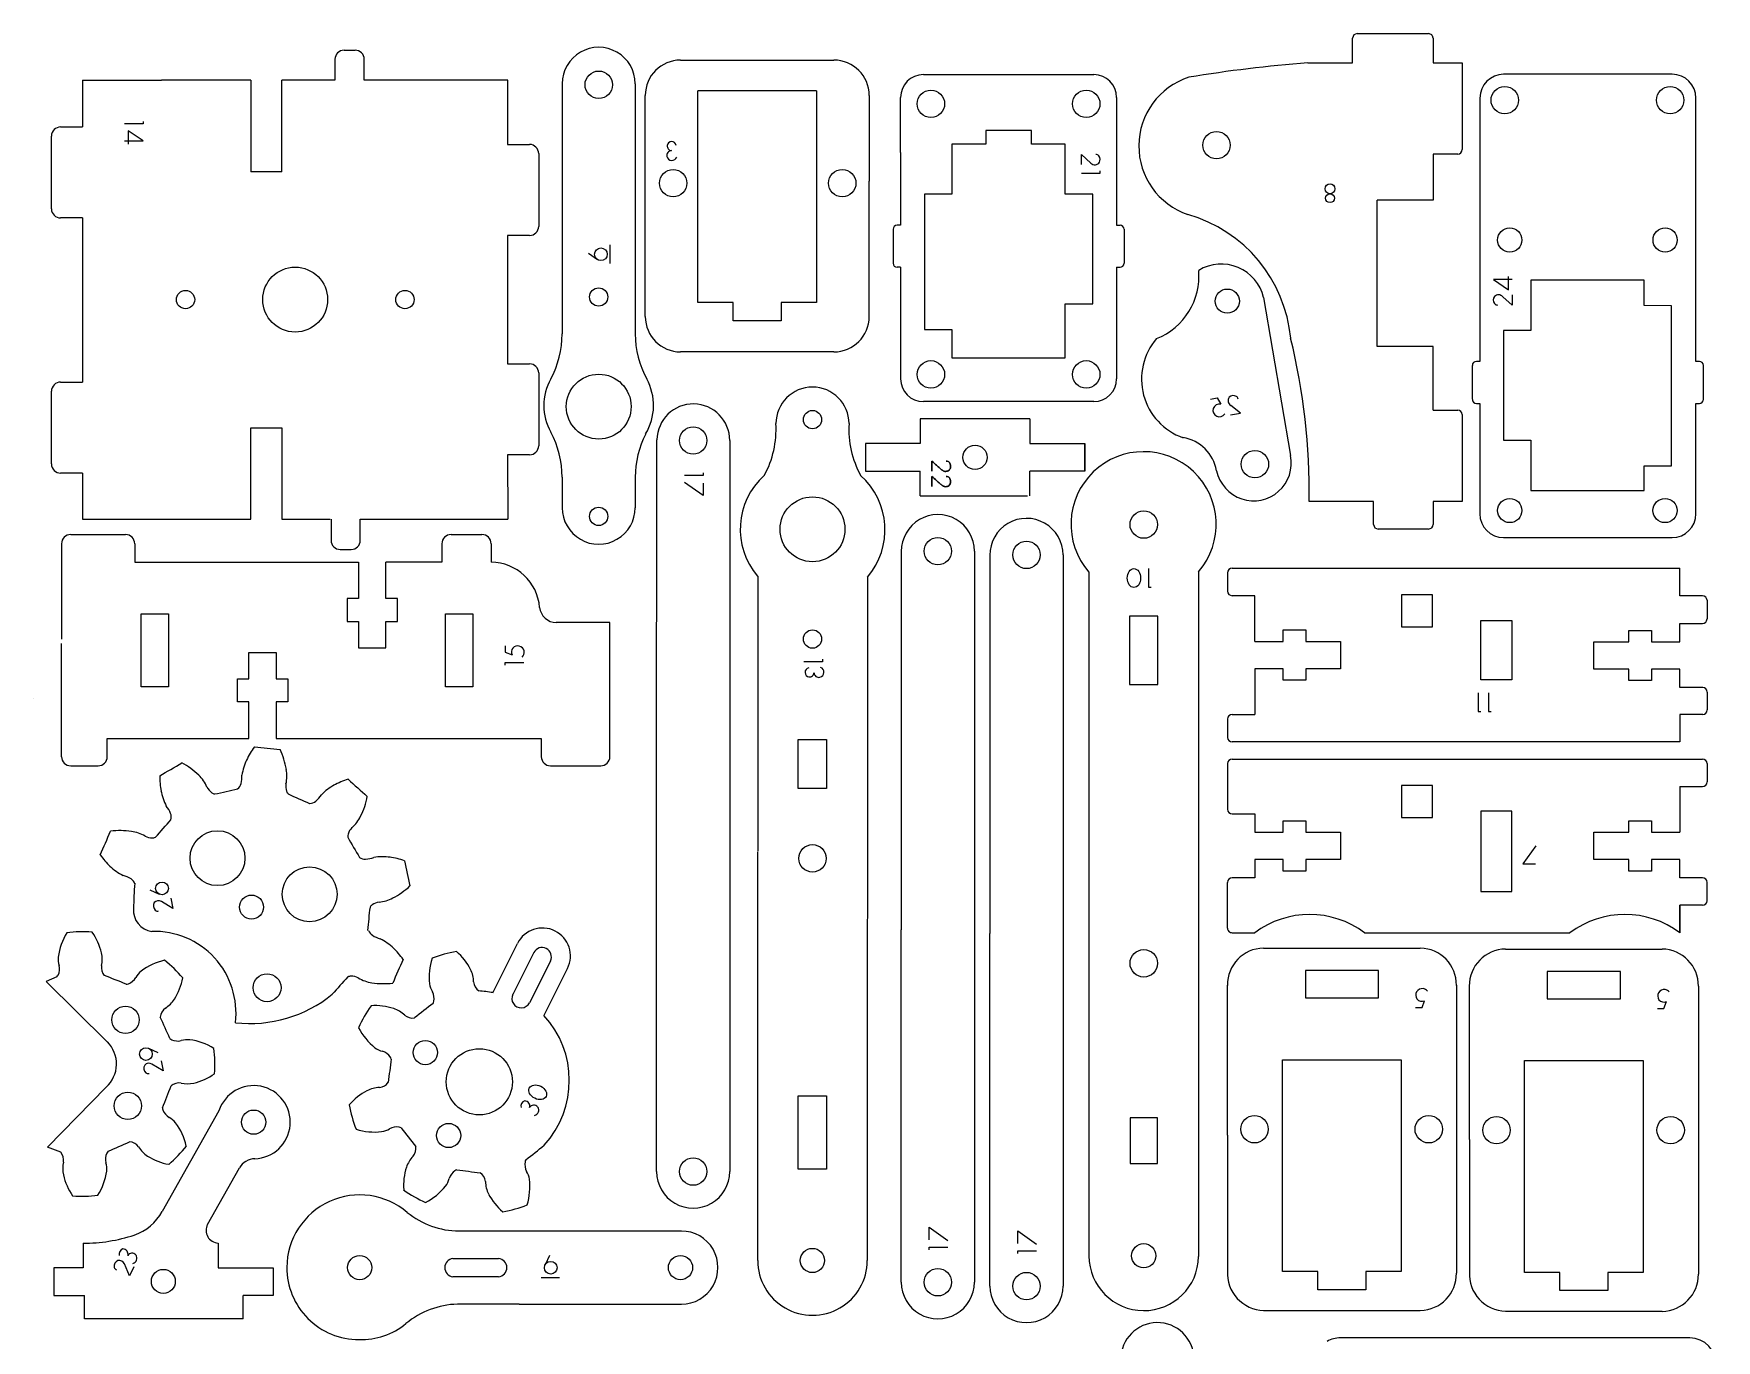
# Model space of a CAD drawing. Header units: centimetres. Extents: x -0.7 to 36.3, y -28.5 to 29.4.
# Drawn here: x -0.49 to 36.34, y 0.77 to 29.36 of the extents above; entities that cross this region are included whole.
import ezdxf

# ---------------------------------------------------------------- set-up
doc = ezdxf.new("R2010")
doc.units = ezdxf.units.CM
doc.header["$MEASUREMENT"] = 0
for name, color, linetype in [('First Cuts', 1, 'Continuous'), ('Layer 1', 3, 'Continuous'), ('Vector Etch', 5, 'Continuous')]:
    doc.layers.add(name, color=color, linetype=linetype)

msp = doc.modelspace()

# ---------------------------------------------------------------- linework, layer by layer
at = {"layer": 'First Cuts'}
for p, q in [((16.648, 28.113), (14.048, 28.113)), ((14.048, 23.479), (14.048, 28.113)), ((16.648, 28.113), (16.648, 23.479)), ((20.349, 26.949), (19.609, 26.949)), ((19.609, 26.949), (19.609, 25.849)), ((21.349, 27.249), (20.349, 27.249)), ((20.349, 27.249), (20.349, 26.949)), ((21.349, 26.949), (21.349, 27.249)), ((22.089, 26.949), (21.349, 26.949)), ((22.089, 25.849), (22.089, 26.949)), ((19.009, 25.849), (19.009, 22.889)), ((19.609, 25.849), (19.009, 25.849)), ((22.689, 25.849), (22.089, 25.849)), ((22.689, 23.449), (22.689, 25.849)), ((34.757, 23.969), (32.278, 23.969)), ((32.278, 23.969), (32.278, 22.869)), ((34.757, 23.419), (34.757, 23.969)), ((14.823, 23.479), (14.048, 23.479)), ((14.823, 23.079), (14.823, 23.479)), ((16.648, 23.479), (15.872, 23.479)), ((15.872, 23.479), (15.872, 23.079)), ((22.089, 22.272), (22.089, 23.449)), ((22.089, 23.449), (22.689, 23.449)), ((35.357, 23.409), (34.757, 23.419)), ((35.357, 19.909), (35.357, 23.409)), ((15.872, 23.079), (14.823, 23.079)), ((19.009, 22.889), (19.609, 22.889)), ((19.609, 22.889), (19.609, 22.272)), ((31.678, 22.869), (31.678, 20.469)), ((32.278, 22.869), (31.678, 22.869)), ((19.609, 22.272), (22.089, 22.272)), ((31.678, 20.469), (32.278, 20.469)), ((32.278, 20.469), (32.278, 19.369)), ((34.757, 19.369), (34.757, 19.909)), ((34.757, 19.909), (35.357, 19.909)), ((32.278, 19.369), (34.757, 19.369)), ((35.541, 9.691), (35.541, 10.291)), ((10.456, 9.254), (9.998, 8.342)), ((10.821, 9.071), (10.363, 8.159)), ((26.844, 2.277), (26.844, 6.911)), ((26.844, 6.911), (29.444, 6.911)), ((29.444, 6.911), (29.444, 2.277)), ((32.139, 2.258), (32.139, 6.892)), ((32.139, 6.892), (34.739, 6.892)), ((34.739, 6.892), (34.739, 2.258)), ((8.688, 2.563), (9.688, 2.563)), ((27.62, 2.277), (26.844, 2.277)), ((27.62, 1.877), (27.62, 2.277)), ((29.444, 2.277), (28.668, 2.277)), ((28.668, 2.277), (28.668, 1.877)), ((32.915, 2.258), (32.139, 2.258)), ((32.915, 1.858), (32.915, 2.258)), ((34.739, 2.258), (33.963, 2.258)), ((33.963, 2.258), (33.963, 1.858)), ((9.688, 2.162), (8.688, 2.162)), ((28.668, 1.877), (27.62, 1.877)), ((33.963, 1.858), (32.915, 1.858))]:
    msp.add_line(p, q, dxfattribs=at)
for points in [[(30.126, 17.086), (29.446, 17.086), (29.446, 16.386), (30.126, 16.386)], [(1.862, 16.67), (2.462, 16.67), (2.462, 15.07), (1.862, 15.07)], [(8.525, 16.669), (9.125, 16.669), (9.125, 15.069), (8.525, 15.069)], [(24.117, 16.621), (23.497, 16.621), (23.497, 15.121), (24.117, 15.121)], [(31.186, 16.526), (31.866, 16.526), (31.866, 15.226), (31.186, 15.226)], [(16.247, 13.919), (16.867, 13.919), (16.867, 12.844), (16.247, 12.844)], [(30.126, 12.911), (29.446, 12.911), (29.446, 12.211), (30.126, 12.211)], [(31.866, 12.351), (31.186, 12.351), (31.186, 10.591), (31.866, 10.591)], [(27.344, 8.264), (28.944, 8.264), (28.944, 8.864), (27.344, 8.864)], [(32.639, 8.245), (34.239, 8.245), (34.239, 8.845), (32.639, 8.845)], [(16.247, 6.119), (16.867, 6.119), (16.867, 4.519), (16.247, 4.519)], [(24.107, 5.641), (23.507, 5.641), (23.507, 4.641), (24.107, 4.641)]]:
    msp.add_lwpolyline(points, close=True, dxfattribs=at)
for centre, radius in [((11.878, 28.247), 0.3), ((19.149, 27.829), 0.3), ((22.549, 27.829), 0.3), ((31.708, 27.909), 0.3), ((35.327, 27.909), 0.3), ((25.399, 26.925), 0.3), ((13.508, 26.094), 0.3), ((17.208, 26.094), 0.3), ((31.818, 24.849), 0.265), ((35.218, 24.849), 0.265), ((5.235, 23.546), 0.71), ((25.635, 23.512), 0.265), ((19.149, 21.909), 0.3), ((22.549, 21.909), 0.3), ((11.878, 21.203), 0.71), ((13.946, 20.463), 0.3), ((20.115, 20.093), 0.265), ((26.241, 19.944), 0.3), ((16.557, 18.519), 0.71), ((31.818, 18.929), 0.265), ((35.217, 18.929), 0.265), ((23.807, 18.621), 0.3), ((19.301, 18.041), 0.3), ((21.24, 17.958), 0.3), ((3.535, 11.322), 0.6), ((16.557, 11.318), 0.3), ((5.551, 10.532), 0.6), ((4.279, 10.251), 0.263), ((23.807, 9.021), 0.3), ((4.62, 8.487), 0.306), ((1.522, 7.785), 0.3), ((8.083, 7.068), 0.265), ((9.266, 6.428), 0.724), ((1.571, 5.901), 0.3), ((4.327, 5.545), 0.265), ((26.232, 5.389), 0.3), ((30.044, 5.389), 0.3), ((31.528, 5.37), 0.3), ((35.339, 5.37), 0.3), ((8.593, 5.253), 0.265), ((13.946, 4.463), 0.3), ((6.648, 2.362), 0.265), ((13.668, 2.362), 0.265), ((16.555, 2.518), 0.265), ((23.807, 2.621), 0.265), ((2.349, 2.061), 0.262), ((19.301, 2.041), 0.3), ((21.24, 1.958), 0.3)]:
    msp.add_circle(centre, radius, dxfattribs=at)
for centre, radius, start, end in [((10.638, 9.163), 0.204, 333.3508, 153.3433), ((10.181, 8.251), 0.204, 153.3414, 333.3527), ((8.709, 2.362), 0.201, 96.1128, 263.8872), ((9.666, 2.362), 0.201, 276.1078, 83.8922)]:
    msp.add_arc(centre, radius, start, end, dxfattribs=at)
at = {"layer": 'Layer 1'}
for p, q in [((28.379, 28.725), (28.379, 29.265)), ((28.479, 29.365), (30.039, 29.365)), ((30.139, 29.265), (30.139, 28.729)), ((6.106, 28.804), (6.106, 28.344)), ((6.306, 29.004), (6.546, 29.004)), ((6.746, 28.344), (6.746, 28.804)), ((13.67, 28.786), (17.025, 28.786)), ((30.139, 28.729), (30.619, 28.729)), ((30.139, 28.729), (30.779, 28.729)), ((30.779, 28.729), (30.779, 26.829)), ((18.984, 28.469), (22.714, 28.469)), ((27.399, 28.725), (28.379, 28.725)), ((35.372, 28.476), (31.683, 28.476)), ((0.581, 28.344), (0.581, 28.047)), ((0.581, 28.344), (2.308, 28.344)), ((0.581, 28.344), (0.581, 27.323)), ((4.261, 28.344), (2.308, 28.344)), ((4.261, 28.344), (4.261, 26.344)), ((6.106, 28.344), (4.941, 28.344)), ((4.941, 26.344), (4.941, 28.344)), ((9.886, 28.344), (6.746, 28.344)), ((9.884, 28.344), (9.884, 26.94)), ((11.078, 28.267), (11.078, 22.796)), ((12.678, 28.267), (12.678, 23.62)), ((12.898, 23.174), (12.898, 28.014)), ((17.798, 28.014), (17.798, 26.139)), ((18.484, 26.762), (18.484, 27.969)), ((23.214, 27.969), (23.214, 25.173)), ((31.163, 27.956), (31.163, 22.885)), ((35.892, 22.193), (35.892, 27.956)), ((0.101, 27.323), (0.581, 27.323)), ((-0.099, 25.531), (-0.099, 27.123)), ((9.884, 26.94), (10.364, 26.94)), ((10.564, 26.74), (10.564, 25.148)), ((18.484, 26.762), (18.484, 25.173)), ((30.139, 26.729), (30.139, 25.721)), ((30.679, 26.729), (30.139, 26.729)), ((4.941, 26.344), (4.261, 26.344)), ((17.798, 23.174), (17.798, 26.139)), ((30.139, 25.721), (28.919, 25.721)), ((28.919, 22.522), (28.919, 25.721)), ((0.581, 25.331), (0.101, 25.331)), ((0.581, 25.331), (0.581, 21.74)), ((18.32, 25.083), (18.32, 24.343)), ((18.484, 25.173), (18.41, 25.173)), ((23.214, 25.173), (23.289, 25.173)), ((23.378, 25.083), (23.378, 24.343)), ((10.364, 24.948), (9.884, 24.948)), ((9.884, 24.948), (9.884, 22.14)), ((18.484, 24.253), (18.41, 24.253)), ((18.484, 24.253), (18.484, 21.812)), ((23.214, 24.253), (23.214, 21.812)), ((23.214, 24.253), (23.289, 24.253)), ((12.678, 23.62), (12.678, 22.796)), ((26.431, 23.59), (27.018, 20.134)), ((31.163, 22.885), (31.163, 22.193)), ((30.142, 22.522), (28.919, 22.522)), ((30.139, 21.129), (30.142, 22.522)), ((9.884, 22.14), (10.364, 22.14)), ((17.025, 22.401), (13.67, 22.401)), ((30.998, 22.103), (30.998, 21.363)), ((31.163, 22.193), (31.088, 22.193)), ((35.967, 22.193), (35.892, 22.193)), ((36.057, 21.363), (36.057, 22.103)), ((0.101, 21.74), (0.581, 21.74)), ((10.564, 21.94), (10.564, 20.348)), ((-0.099, 19.948), (-0.099, 21.54)), ((22.714, 21.312), (18.984, 21.312)), ((30.139, 21.129), (30.679, 21.129)), ((30.779, 21.029), (30.779, 19.129)), ((31.088, 21.273), (31.163, 21.273)), ((31.163, 21.273), (31.163, 18.857)), ((35.892, 18.857), (35.892, 21.273)), ((35.892, 21.273), (35.967, 21.273)), ((4.261, 20.736), (4.941, 20.736)), ((4.261, 18.744), (4.261, 20.736)), ((4.941, 20.736), (4.941, 18.744)), ((21.313, 20.936), (18.916, 20.936)), ((18.916, 20.936), (18.916, 20.393)), ((21.313, 20.936), (21.313, 20.393)), ((13.146, 12.502), (13.153, 20.479)), ((14.746, 20.463), (14.746, 4.463)), ((18.916, 20.393), (17.714, 20.393)), ((17.714, 20.393), (17.714, 19.793)), ((17.714, 20.303), (17.714, 19.883)), ((21.313, 20.393), (22.515, 20.393)), ((22.515, 20.093), (22.515, 20.393)), ((22.515, 20.393), (22.515, 19.793)), ((22.515, 20.303), (22.515, 19.883)), ((10.364, 20.148), (9.884, 20.148)), ((9.884, 20.148), (9.886, 18.744)), ((22.515, 19.793), (22.515, 20.093)), ((0.581, 19.748), (0.101, 19.748)), ((0.581, 19.748), (0.581, 18.744)), ((11.078, 19.658), (11.078, 18.992)), ((12.678, 19.658), (12.678, 18.992)), ((17.714, 19.793), (18.916, 19.793)), ((18.916, 19.251), (18.916, 19.793)), ((21.313, 19.251), (21.313, 19.793)), ((22.515, 19.793), (21.313, 19.793)), ((18.916, 19.251), (21.262, 19.251)), ((28.839, 19.129), (27.425, 19.129)), ((28.839, 18.625), (28.839, 19.129)), ((30.779, 19.129), (30.139, 19.129)), ((30.139, 19.129), (30.139, 18.625)), ((0.581, 18.744), (4.261, 18.744)), ((4.941, 18.744), (6.004, 18.744)), ((6.02, 18.744), (6.02, 18.279)), ((6.66, 18.739), (9.891, 18.744)), ((6.66, 18.279), (6.66, 18.739)), ((30.039, 18.525), (28.939, 18.525)), ((0.122, 18.203), (0.122, 16.111)), ((0.322, 18.403), (1.522, 18.403)), ((1.722, 18.203), (1.722, 17.803)), ((6.22, 18.079), (6.46, 18.079)), ((8.447, 18.203), (8.447, 17.803)), ((8.647, 18.403), (9.322, 18.403)), ((9.522, 18.203), (9.522, 17.799)), ((31.683, 18.337), (35.372, 18.337)), ((1.722, 17.803), (6.621, 17.803)), ((6.621, 17.803), (6.621, 17.003)), ((7.221, 17.003), (7.221, 17.803)), ((8.447, 17.803), (7.221, 17.803)), ((18.501, 18.033), (18.501, 9.756)), ((20.101, 18.041), (20.101, 2.041)), ((20.44, 17.951), (20.44, 9.674)), ((22.04, 17.958), (22.04, 1.958)), ((17.758, 17.47), (17.757, 2.519)), ((22.606, 17.583), (22.607, 10.221)), ((25.007, 17.592), (25.007, 2.605)), ((25.641, 17.566), (25.641, 17.166)), ((25.741, 17.666), (35.541, 17.666)), ((35.541, 17.066), (35.541, 17.666)), ((6.621, 17.003), (6.371, 17.003)), ((6.371, 17.003), (6.371, 16.503)), ((7.471, 17.003), (7.221, 17.003)), ((7.471, 16.503), (7.471, 17.003)), ((26.236, 17.066), (25.741, 17.066)), ((26.236, 16.066), (26.236, 17.066)), ((36.035, 17.066), (35.541, 17.066)), ((36.135, 16.966), (36.135, 16.557)), ((6.371, 16.503), (6.621, 16.503)), ((6.621, 16.503), (6.621, 15.923)), ((7.221, 15.923), (7.221, 16.503)), ((7.221, 16.503), (7.471, 16.503)), ((12.122, 16.476), (10.946, 16.476)), ((12.122, 13.543), (12.122, 16.476)), ((26.856, 16.066), (26.856, 16.316)), ((26.856, 16.316), (27.356, 16.316)), ((27.356, 16.316), (27.356, 16.066)), ((34.421, 16.057), (34.421, 16.307)), ((34.421, 16.307), (34.921, 16.307)), ((34.921, 16.307), (34.921, 16.057)), ((35.541, 16.057), (35.541, 16.457)), ((35.541, 16.457), (36.035, 16.457)), ((0.122, 13.543), (0.122, 16.02)), ((6.621, 15.923), (7.221, 15.923)), ((26.236, 16.066), (26.856, 16.066)), ((27.356, 16.066), (28.116, 16.066)), ((28.116, 16.066), (28.116, 15.466)), ((33.661, 15.457), (33.661, 16.057)), ((33.661, 16.057), (34.421, 16.057)), ((34.921, 16.057), (35.541, 16.057)), ((4.222, 15.243), (4.222, 15.823)), ((4.222, 15.823), (4.822, 15.823)), ((4.822, 15.823), (4.822, 15.243)), ((3.972, 14.743), (3.972, 15.243)), ((3.972, 15.243), (4.222, 15.243)), ((4.822, 15.243), (5.072, 15.243)), ((5.072, 15.243), (5.072, 14.743)), ((26.856, 15.466), (26.236, 15.466)), ((26.236, 15.466), (26.236, 14.466)), ((26.856, 15.216), (26.856, 15.466)), ((27.356, 15.216), (26.856, 15.216)), ((28.116, 15.466), (27.356, 15.466)), ((27.356, 15.466), (27.356, 15.216)), ((34.421, 15.457), (33.661, 15.457)), ((34.421, 15.207), (34.421, 15.457)), ((34.921, 15.207), (34.421, 15.207)), ((35.541, 15.457), (34.921, 15.457)), ((34.921, 15.457), (34.921, 15.207)), ((35.541, 15.057), (35.541, 15.457)), ((4.222, 14.743), (3.972, 14.743)), ((4.222, 13.943), (4.222, 14.743)), ((5.072, 14.743), (4.822, 14.743)), ((4.822, 14.743), (4.822, 13.943)), ((36.041, 15.057), (35.541, 15.057)), ((36.141, 14.957), (36.141, 14.566)), ((25.641, 14.366), (25.641, 13.966)), ((25.741, 14.466), (26.236, 14.466)), ((36.041, 14.466), (35.541, 14.466)), ((35.541, 14.466), (35.541, 13.866)), ((1.122, 13.543), (1.122, 13.943)), ((1.122, 13.943), (4.222, 13.943)), ((4.822, 13.943), (10.622, 13.943)), ((10.622, 13.943), (10.622, 13.543)), ((35.541, 13.866), (25.741, 13.866)), ((0.322, 13.343), (0.922, 13.343)), ((10.822, 13.343), (11.922, 13.343)), ((25.641, 13.391), (25.641, 12.391)), ((25.741, 13.491), (36.036, 13.491)), ((36.136, 13.391), (36.136, 12.991)), ((35.541, 12.891), (36.036, 12.891)), ((35.541, 12.891), (35.541, 11.891)), ((13.146, 4.463), (13.146, 12.502)), ((25.741, 12.291), (26.236, 12.291)), ((26.236, 12.291), (26.236, 11.891)), ((26.236, 11.891), (26.856, 11.891)), ((26.856, 11.891), (26.856, 12.141)), ((26.856, 12.141), (27.356, 12.141)), ((27.356, 12.141), (27.356, 11.891)), ((27.356, 11.891), (28.116, 11.891)), ((28.116, 11.891), (28.116, 11.291)), ((33.661, 11.291), (33.661, 11.891)), ((33.661, 11.891), (34.421, 11.891)), ((34.421, 11.891), (34.421, 12.141)), ((34.421, 12.141), (34.921, 12.141)), ((34.921, 12.141), (34.921, 11.891)), ((34.921, 11.891), (35.541, 11.891)), ((15.357, 2.519), (15.357, 11.459)), ((26.856, 11.291), (26.236, 11.291)), ((26.236, 11.291), (26.236, 10.891)), ((26.856, 11.041), (26.856, 11.291)), ((28.116, 11.291), (27.356, 11.291)), ((27.356, 11.291), (27.356, 11.041)), ((34.421, 11.291), (33.661, 11.291)), ((34.421, 11.041), (34.421, 11.291)), ((35.541, 11.291), (34.921, 11.291)), ((34.921, 11.291), (34.921, 11.041)), ((35.541, 10.891), (35.541, 11.291)), ((25.641, 9.791), (25.641, 10.791)), ((26.236, 10.891), (25.741, 10.891)), ((27.356, 11.041), (26.856, 11.041)), ((34.921, 11.041), (34.421, 11.041)), ((36.036, 10.891), (35.541, 10.891)), ((36.136, 10.391), (36.136, 10.791)), ((22.607, 10.221), (22.607, 2.621)), ((36.036, 10.291), (35.541, 10.291)), ((35.541, 10.291), (35.541, 9.691)), ((18.501, 2.041), (18.501, 9.756)), ((20.44, 1.958), (20.44, 9.674)), ((25.741, 9.691), (26.235, 9.691)), ((28.641, 9.691), (33.136, 9.691)), ((9.558, 8.375), (10.101, 9.455)), ((26.428, 9.353), (29.86, 9.353)), ((31.723, 9.334), (35.155, 9.334)), ((10.682, 7.884), (11.194, 8.906)), ((0.021, 8.725), (-0.214, 8.621)), ((-0.214, 8.621), (1.123, 7.302)), ((25.637, 5.261), (25.637, 8.54)), ((30.65, 8.54), (30.65, 2.238)), ((30.933, 5.163), (30.933, 8.52)), ((35.945, 8.52), (35.945, 2.219)), ((-0.185, 5.001), (1.096, 6.313)), ((3.566, 5.793), (2.325, 3.589)), ((25.637, 5.261), (25.637, 2.283)), ((30.933, 5.163), (30.933, 2.264)), ((0.103, 4.887), (-0.185, 5.001)), ((3.315, 3.308), (4.016, 4.543)), ((13.688, 3.162), (8.817, 3.162)), ((0.591, 2.897), (0.591, 2.355)), ((3.549, 2.897), (3.549, 2.355)), ((-0.049, 2.355), (-0.049, 1.755)), ((0.591, 2.355), (-0.049, 2.355)), ((3.549, 2.355), (4.752, 2.355)), ((4.752, 2.355), (4.752, 1.755)), ((4.752, 2.265), (4.752, 1.845)), ((-0.049, 1.755), (0.623, 1.755)), ((0.623, 1.238), (0.623, 1.755)), ((4.099, 1.238), (4.099, 1.755)), ((4.752, 1.755), (4.099, 1.755)), ((10.137, 1.562), (8.787, 1.562)), ((10.137, 1.562), (13.688, 1.562)), ((4.099, 1.238), (0.623, 1.238)), ((26.428, 1.425), (29.86, 1.425)), ((31.723, 1.406), (35.155, 1.406)), ((35.758, 0.826), (28.113, 0.826))]:
    msp.add_line(p, q, dxfattribs=at)
at = {"layer": 'Layer 1', "color": 3}
msp.add_line((15.357, 17.49), (15.357, 11.478), dxfattribs=at)
at = {"layer": 'Layer 1'}
for centre, radius, start, end in [((28.479, 29.265), 0.1, 90, 180), ((30.039, 29.265), 0.1, 359.9994, 90), ((6.306, 28.804), 0.2, 90, 180), ((6.546, 28.804), 0.2, 0, 90), ((11.878, 28.267), 0.8, 359.9989, 180.0011), ((13.672, 28.012), 0.775, 90.1662, 179.8324), ((17.023, 28.012), 0.775, 0.1676, 89.8338), ((18.986, 27.967), 0.502, 90.1853, 179.8147), ((22.712, 27.967), 0.502, 0.1765, 89.8235), ((25.28, 26.905), 1.581, 107.8815, 251.2506), ((29.495, 0.465), 28.337, 94.2421, 99.5494), ((31.685, 27.954), 0.522, 90.1847, 179.8153), ((35.371, 27.955), 0.522, 0.1762, 89.8238), ((0.101, 27.123), 0.2, 90, 180), ((10.364, 26.74), 0.2, 0, 90), ((30.679, 26.829), 0.1, 270, 0), ((0.101, 25.531), 0.2, 180, 270), ((10.364, 25.148), 0.2, 270, 0), ((18.41, 25.083), 0.0904, 90.2567, 179.7433), ((23.288, 25.083), 0.0903, 0.2077, 89.7923), ((23.917, 22.407), 3.12, 5.3985, 74.1027), ((18.41, 24.343), 0.0903, 180.2077, 269.7923), ((23.288, 24.343), 0.0902, 270.1587, 359.8413), ((25.503, 23.369), 0.954, 13.3876, 121.1499), ((23.543, 24.059), 1.472, 291.7299, 4.9051), ((13.672, 23.176), 0.775, 180.1674, 269.8326), ((17.023, 23.176), 0.775, 270.1674, 359.8326), ((9.001, 22.796), 2.077, 331.5983, 0.0086), ((14.755, 22.796), 2.077, 179.9914, 208.4017), ((25.115, 21.804), 1.357, 139.1577, 250.684), ((13.506, 19.368), 13.921, 359.0158, 13.8496), ((10.364, 21.94), 0.2, 0, 90), ((31.089, 22.103), 0.0904, 90.2567, 179.7433), ((35.966, 22.103), 0.0903, 0.2077, 89.7923), ((0.101, 21.54), 0.2, 90, 180), ((11.878, 21.227), 1.2, 151.0349, 208.9651), ((11.878, 21.227), 1.2, 328.8765, 28.9568), ((18.986, 21.813), 0.501, 180.1677, 269.8323), ((22.712, 21.813), 0.501, 270.1677, 359.8323), ((16.557, 20.83), 0.8, 0.0468, 179.9477), ((31.089, 21.363), 0.0903, 180.2077, 269.7923), ((35.967, 21.363), 0.0902, 270.1587, 359.8413), ((13.949, 20.466), 0.796, 359.7324, 179.0917), ((30.679, 21.029), 0.1, 0, 90), ((9.001, 19.658), 2.077, 359.9914, 28.4017), ((13.661, 20.705), 2.099, 331.2882, 3.4239), ((19.462, 20.706), 2.109, 176.6172, 208.5643), ((10.364, 20.348), 0.2, 270, 0), ((14.787, 19.654), 2.108, 153.1513, 179.9022), ((24.527, 19.647), 0.888, 9.9975, 81.0219), ((0.101, 19.948), 0.2, 180, 270), ((23.803, 18.628), 1.589, 319.2829, 221.1275), ((26.211, 19.967), 0.826, 191.6093, 11.635), ((16.557, 18.519), 1.581, 131.8336, 220.6147), ((16.55, 18.508), 1.593, 319.3147, 48.2977), ((11.878, 18.992), 0.8, 179.9989, 0.0011), ((19.301, 18.041), 0.8, 0.0155, 180.5138), ((31.684, 18.859), 0.522, 180.1677, 269.8323), ((35.371, 18.859), 0.522, 270.1677, 359.8323), ((21.24, 17.958), 0.8, 0.0155, 180.5138), ((28.939, 18.625), 0.1, 180, 270), ((30.039, 18.625), 0.1, 270, 359.9919), ((0.322, 18.203), 0.2, 90.0015, 180), ((1.522, 18.203), 0.2, 0, 90.0015), ((6.22, 18.279), 0.2, 180, 270), ((6.46, 18.279), 0.2, 270, 0), ((8.647, 18.203), 0.2, 90, 180.0038), ((9.322, 18.203), 0.2, 0, 90), ((9.51, 16.72), 1.079, 4.7951, 89.3587), ((25.741, 17.566), 0.1, 90, 180), ((25.741, 17.166), 0.1, 180, 270), ((36.035, 16.966), 0.1, 0, 90), ((10.955, 16.848), 0.372, 185.8616, 268.6544), ((36.035, 16.557), 0.1, 270, 0), ((36.041, 14.957), 0.1, 0, 90), ((25.741, 14.366), 0.1, 90, 180), ((36.041, 14.566), 0.1, 270, 0), ((5.779, 12.695), 1.786, 143.4905, 154.3272), ((36.2, 328.639), 316.489, 264.22313, 264.32521), ((3.425, 12.998), 1.638, 9.3456, 25.4104), ((25.741, 13.966), 0.1, 180, 270), ((0.322, 13.543), 0.2, 180, 270), ((0.922, 13.543), 0.2, 270, 0), ((-158.065, 285.992), 316.489, 300.43814, 300.54022), ((1.977, 11.967), 1.638, 45.5606, 61.6254), ((5.196, 12.978), 1.138, 153.7806, 171.8943), ((4.244, 13.125), 0.809, 347.4577, 9.898), ((10.822, 13.543), 0.2, 180, 270), ((11.922, 13.543), 0.2, 270, 0), ((25.741, 13.391), 0.1, 90, 180), ((36.036, 13.391), 0.1, 0, 90), ((4.056, 13.114), 1.786, 179.7055, 190.5422), ((2.563, 12.554), 0.809, 23.6727, 46.1131), ((3.831, 13.015), 0.228, 309.2869, 344.3152), ((3.4, 13.114), 0.67, 346.1199, 2.116), ((5.377, 12.894), 0.348, 170.8199, 198.0076), ((6.626, 11.917), 1.138, 117.8343, 135.9481), ((6.931, 11.346), 1.786, 107.5443, 118.381), ((217.026, 249.266), 316.489, 228.27692, 228.379), ((36.036, 12.991), 0.1, 270, 0), ((3.418, 12.998), 1.138, 189.9956, 208.1093), ((3.614, 13.037), 0.348, 207.0349, 234.2226), ((3.509, 12.899), 0.175, 235.7137, 258.4738), ((1.028, 24.981), 12.496, 281.2885, 283.6422), ((5.211, 12.845), 0.175, 199.4987, 222.2588), ((10.348, 24.059), 12.496, 245.0735, 247.4272), ((5.542, 12.748), 0.228, 273.3407, 308.369), ((5.251, 13.081), 0.67, 310.1737, 326.1698), ((5.203, 12.973), 1.638, 333.3994, 349.4642), ((-6.986, 20.279), 12.496, 317.1496, 319.5033), ((1.889, 12.046), 0.67, 22.3349, 38.331), ((2.295, 12.221), 0.228, 345.502, 20.5302), ((5.941, 12.595), 0.809, 311.5115, 333.9518), ((25.741, 12.391), 0.1, 180, 270), ((-288.828, 138.611), 316.489, 336.29922, 336.40131), ((1.407, 10.287), 1.638, 81.4217, 97.4865), ((1.538, 11.106), 0.809, 59.5338, 81.9741), ((2.107, 12.113), 0.348, 242.896, 270.0837), ((6.56, 11.8), 0.175, 163.5525, 186.3126), ((6.723, 11.743), 0.348, 134.8737, 162.0614), ((2.103, 11.94), 0.175, 271.5748, 294.3349), ((17.301, 17.863), 12.496, 209.1272, 211.481), ((2.42, 12.434), 1.786, 215.5666, 226.4033), ((1.971, 11.967), 1.138, 225.8567, 243.9704), ((6.767, 11.528), 0.228, 237.0023, 272.0306), ((6.73, 11.969), 0.67, 273.8353, 289.8314), ((7.148, 10.216), 1.138, 81.4959, 99.6096), ((7.055, 9.575), 1.786, 71.2059, 82.0425), ((317.273, 76.735), 316.489, 191.93851, 192.04059), ((1.289, 10.3), 0.67, 58.196, 74.1921), ((1.516, 10.679), 0.228, 21.363, 56.3913), ((7.596, 10.228), 5.897, 174.7064, 180.0903), ((6.627, 11.91), 1.638, 297.061, 313.1258), ((25.741, 10.791), 0.1, 90, 180), ((36.036, 10.791), 0.1, 0, 90), ((7.122, 10.018), 0.348, 98.5353, 125.723), ((6.998, 11.168), 0.809, 275.1731, 297.6134), ((36.036, 10.391), 0.1, 270, 0), ((2.157, 10.175), 0.46, 174.4951, 262.3238), ((19.27, 8.681), 12.496, 172.7888, 175.1426), ((7.025, 10.161), 0.175, 127.2141, 149.9742), ((27.438, 8.082), 2.008, 53.2094, 126.7922), ((34.338, 8.082), 2.008, 53.2083, 126.7917), ((1.379, 8.985), 1.342, 148.3774, 172.5542), ((0.592, 6.815), 2.896, 86.0783, 97.0594), ((-0.282, 8.947), 1.313, 13.3208, 35.2271), ((2.153, 7.933), 1.787, 353.1807, 91.833), ((7.052, 9.823), 0.228, 201.1183, 236.1466), ((7.281, 10.202), 0.67, 237.9513, 253.9474), ((10.647, 9.181), 0.612, 333.3474, 153.3474), ((25.741, 9.791), 0.1, 180, 270.0032), ((0.372, 9.108), 0.639, 347.5094, 12.7804), ((6.592, 8.537), 1.138, 45.6119, 63.7256), ((6.141, 8.072), 1.786, 35.3219, 46.1585), ((9.266, 6.427), 2.896, 99.9432, 110.9243), ((7.906, 8.287), 1.313, 27.1857, 49.0921), ((26.442, 8.548), 0.805, 91.0149, 180.6397), ((29.846, 8.548), 0.805, 359.3603, 88.9851), ((31.737, 8.529), 0.805, 91.0149, 180.6397), ((35.141, 8.529), 0.805, 359.3603, 88.9851), ((0.511, 9.114), 0.465, 174.3874, 197.371), ((-0.256, 8.897), 0.332, 336.521, 13.5792), ((1.256, 8.927), 0.264, 170.6762, 221.2863), ((2.157, 8.488), 0.465, 128.8468, 151.8304), ((2.673, 7.778), 1.342, 102.8368, 127.0136), ((0.573, 6.82), 2.896, 40.5377, 51.5188), ((296.847, -119.348), 316.489, 156.0545, 156.15659), ((9.51, 8.722), 1.342, 162.2424, 186.4192), ((8.502, 8.6), 0.639, 1.3744, 26.6454), ((-0.099, 8.839), 0.165, 316.4022, 333.4227), ((-7.918, -14.766), 25.174, 67.9412, 69.1104), ((1.534, 8.73), 0.165, 270.8616, 287.8821), ((1.465, 8.883), 0.332, 290.9804, 328.0386), ((1.482, 8.937), 1.313, 327.7802, 349.6865), ((15.513, 0.187), 12.496, 136.9048, 139.2586), ((6.46, 8.565), 0.175, 91.3301, 114.0902), ((6.455, 8.392), 0.348, 62.6513, 89.839), ((7.028, 9.397), 0.809, 239.2891, 261.7294), ((7.163, 10.214), 1.638, 261.177, 277.2418), ((8.636, 8.639), 0.465, 188.2524, 211.2359), ((9.404, 8.636), 0.264, 184.5412, 235.1512), ((2.055, 8.583), 0.639, 301.9688, 327.2398), ((4.248, 10.549), 2.846, 263.5213, 309.1784), ((23.526, -11.869), 25.174, 127.3467, 128.5159), ((7.944, 8.245), 0.332, 350.386, 27.4441), ((8.11, 8.226), 0.165, 330.2671, 347.2877), ((7.966, -2.978), 11.47, 82.007, 83.5549), ((2.545, 7.825), 0.264, 125.1356, 175.7457), ((-20.609, -2.629), 25.174, 23.4169, 24.5861), ((9.265, 6.426), 2.896, 144.8758, 155.857), ((6.989, 6.782), 1.313, 72.1184, 94.0247), ((7.19, 7.425), 0.639, 46.307, 71.578), ((7.802, 8.087), 0.264, 229.4738, 280.0838), ((9.139, 6.457), 2.096, 317.5071, 42.7841), ((2.606, 7.495), 0.165, 226.3373, 243.3578), ((7.817, 8.223), 1.342, 207.175, 231.3518), ((0.644, 6.82), 0.68, 311.7797, 45.1561), ((2.664, 7.652), 0.332, 246.4561, 283.5143), ((2.88, 6.885), 0.465, 84.3225, 107.3061), ((2.751, 6.017), 1.342, 58.3125, 82.4893), ((0.582, 6.807), 2.896, 356.0134, 6.9945), ((7.257, 7.547), 0.465, 233.185, 256.1686), ((7.045, 6.779), 0.332, 35.3186, 72.3767), ((32.282, 3.544), 25.174, 172.2794, 173.4485), ((7.176, 6.883), 0.165, 15.1998, 32.2203), ((-21.005, 15.304), 25.174, 337.9668, 339.136), ((2.693, 6.14), 0.264, 80.6113, 131.2214), ((2.875, 7.024), 0.639, 257.4445, 282.7155), ((2.714, 7.678), 1.313, 283.2559, 305.1622), ((4.327, 5.545), 0.8, 78.5604, 161.959), ((4.327, 5.545), 0.8, 271.7679, 78.6519), ((7.097, 5.664), 0.639, 91.7571, 117.0281), ((7.055, 6.566), 0.264, 274.9239, 325.5339), ((7.414, 5.07), 1.313, 117.5685, 139.4748), ((9.265, 6.442), 2.896, 190.3259, 201.3071), ((2.496, 5.863), 0.165, 180.8872, 197.9077), ((2.649, 5.931), 0.332, 201.006, 238.0642), ((2.254, 5.24), 0.465, 38.8724, 61.856), ((1.544, 4.723), 1.342, 12.8624, 37.0392), ((6.968, 6.671), 1.342, 252.6251, 276.8019), ((7.057, 5.797), 0.465, 278.6351, 301.6187), ((7.456, 5.108), 0.332, 80.7687, 117.8268), ((7.474, 5.274), 0.165, 60.6499, 77.6704), ((27.465, 20.823), 25.174, 217.7295, 218.8986), ((-0.096, 4.715), 0.264, 350.2286, 40.8387), ((1.415, 4.733), 0.332, 156.0734, 193.1316), ((1.259, 4.793), 0.165, 135.9546, 152.9751), ((-8.71, 28.075), 25.174, 293.0342, 294.2034), ((1.592, 4.851), 0.264, 35.1612, 85.7713), ((2.349, 5.341), 0.639, 211.9944, 237.2654), ((2.703, 5.914), 1.313, 237.8058, 259.7121), ((0.586, 6.822), 2.896, 310.5633, 321.5444), ((8.276, 4.356), 0.639, 136.2814, 161.5524), ((7.614, 4.969), 0.264, 319.4482, 10.0582), ((-5.145, 24.615), 25.174, 307.7943, 308.9635), ((0.787, 4.527), 0.639, 167.0618, 192.3328), ((-0.22, 4.658), 1.342, 327.9298, 352.1066), ((0.648, 4.523), 0.465, 353.9398, 16.9234), ((4.364, 4.345), 0.4, 91.7641, 150.4152), ((8.919, 4.155), 1.313, 162.0928, 183.9991), ((8.922, 4.211), 0.332, 125.293, 162.3511), ((8.818, 4.343), 0.165, 105.1742, 122.1947), ((12.168, 29.447), 25.174, 262.2537, 263.4229), ((9.135, 4.221), 0.264, 4.9888, 55.5988), ((10.593, 4.623), 0.332, 170.8335, 207.8917), ((10.426, 4.641), 0.165, 150.7147, 167.7353), ((9.904, 4.224), 0.465, 8.7, 31.6835), ((13.946, 4.463), 0.8, 179.9986, 0), ((1.442, 4.683), 1.313, 192.8732, 214.7795), ((9.276, 6.431), 2.896, 234.8502, 245.8313), ((7.478, 4.983), 1.342, 297.1494, 321.3262), ((8.154, 4.423), 0.465, 323.1594, 346.1429), ((10.037, 4.264), 0.639, 181.822, 207.0929), ((9.03, 4.134), 1.342, 342.69, 6.8668), ((0.584, 6.821), 2.896, 265.6307, 276.6118), ((6.649, 2.356), 1.597, 49.401, 179.637), ((10.631, 4.581), 1.313, 207.6333, 229.5397), ((9.257, 6.431), 2.896, 280.3908, 291.3719), ((1.352, 4.125), 1.111, 288.9937, 331.169), ((8.838, 4.99), 1.827, 231.0246, 269.3568), ((0.613, 6.401), 3.504, 269.6401, 288.3139), ((3.565, 3.178), 0.281, 152.5256, 266.7623), ((13.688, 2.362), 0.8, 269.9989, 90.0011), ((23.807, 2.621), 1.2, 179.9996, 359.2431), ((6.632, 2.367), 1.581, 180.0008, 270.0014), ((16.557, 2.519), 1.2, 179.999, 360), ((26.454, 2.243), 0.818, 177.1438, 268.1223), ((29.846, 2.23), 0.805, 271.0137, 0.6396), ((31.75, 2.224), 0.818, 177.1438, 268.1223), ((35.141, 2.21), 0.805, 271.0137, 0.6396), ((19.301, 2.041), 0.8, 179.9989, 0.0011), ((21.24, 1.958), 0.8, 179.9989, 0.0011), ((8.844, -0.302), 1.865, 91.7512, 129.4397), ((6.677, 2.326), 1.541, 268.3355, 309.5931), ((24.106, 0.359), 0.8, 1.2969, 180.1729), ((28.113, 0.259), 0.567, 90.0536, 121.0509), ((35.748, 0.235), 0.591, 359.0903, 89.0355)]:
    msp.add_arc(centre, radius, start, end, dxfattribs=at)
at = {"layer": 'Layer 1', "color": 250, "lineweight": 9}
msp.add_open_spline([(-0.489, 14.813), (-0.489, 14.813), (-0.489, 14.813), (-0.489, 14.813)], degree=3, dxfattribs=at)
at = {"layer": 'Vector Etch'}
for p, q in [((1.905, 27.388), (1.499, 27.388)), ((1.905, 27.446), (1.905, 27.388)), ((1.499, 27.016), (1.908, 27.016)), ((1.908, 27.016), (1.576, 27.238)), ((1.576, 27.238), (1.576, 26.95)), ((22.441, 26.499), (22.441, 26.721)), ((22.441, 26.721), (22.652, 26.533)), ((22.847, 26.305), (22.441, 26.305)), ((22.847, 26.363), (22.847, 26.305)), ((12.119, 24.743), (12.119, 24.336)), ((11.655, 24.558), (11.848, 24.421)), ((31.868, 23.982), (31.459, 23.982)), ((31.459, 23.982), (31.791, 23.76)), ((31.791, 23.76), (31.791, 24.048)), ((31.868, 23.426), (31.665, 23.607)), ((31.868, 23.648), (31.868, 23.426)), ((25.27, 21.37), (25.411, 21.393)), ((25.411, 21.393), (25.491, 21.255)), ((25.706, 21.021), (25.925, 21.058)), ((25.925, 21.058), (25.713, 21.227)), ((14.164, 19.695), (13.757, 19.695)), ((14.164, 19.255), (13.757, 19.545)), ((14.164, 19.753), (14.164, 19.695)), ((14.164, 19.53), (14.164, 19.255)), ((23.912, 17.658), (23.912, 17.251)), ((23.912, 17.251), (23.97, 17.251)), ((9.832, 15.971), (9.832, 15.829)), ((9.832, 15.829), (9.982, 15.772)), ((9.832, 15.548), (9.832, 15.606)), ((9.832, 15.606), (10.238, 15.606)), ((16.775, 15.619), (16.368, 15.619)), ((16.775, 15.677), (16.775, 15.619)), ((31.124, 14.94), (31.124, 14.534)), ((31.356, 14.94), (31.356, 14.534)), ((31.124, 14.534), (31.182, 14.534)), ((31.356, 14.534), (31.414, 14.534)), ((32.386, 11.591), (32.105, 11.197)), ((32.105, 11.197), (32.38, 11.197)), ((2.052, 10.63), (2.256, 10.536)), ((2.555, 10.224), (2.309, 10.371)), ((2.513, 10.443), (2.555, 10.224)), ((29.897, 8.053), (29.954, 8.203)), ((35.193, 8.034), (35.249, 8.184)), ((29.755, 8.053), (29.897, 8.053)), ((35.05, 8.034), (35.193, 8.034)), ((2.236, 7.065), (2.031, 7.159)), ((2.346, 6.668), (2.1, 6.816)), ((2.305, 6.887), (2.346, 6.668)), ((19.114, 2.973), (19.114, 3.249)), ((19.114, 3.249), (19.521, 2.958)), ((21.054, 2.891), (21.054, 3.166)), ((21.054, 3.166), (21.46, 2.875)), ((10.799, 2.627), (10.704, 2.423)), ((19.114, 2.75), (19.114, 2.809)), ((19.114, 2.809), (19.521, 2.809)), ((21.054, 2.668), (21.054, 2.726)), ((21.054, 2.726), (21.46, 2.726)), ((1.611, 2.18), (1.496, 2.442)), ((1.704, 2.382), (1.611, 2.18)), ((11.023, 2.141), (10.616, 2.141))]:
    msp.add_line(p, q, dxfattribs=at)
for centre, radius in [((27.884, 25.97), 0.108), ((27.884, 25.764), 0.0974), ((11.925, 24.538), 0.139), ((2.32, 10.66), 0.139), ((1.967, 7.035), 0.139), ((10.828, 2.359), 0.139)]:
    msp.add_circle(centre, radius, dxfattribs=at)
at = {"layer": 'Vector Etch', "color": 1}
for centre in [(2.835, 23.546), (7.637, 23.546), (11.878, 23.603), (16.557, 20.919), (11.878, 18.801), (16.557, 16.117)]:
    msp.add_circle(centre, 0.2, dxfattribs=at)
at = {"layer": 'Vector Etch'}
for centre, radius, start, end in [((13.478, 26.908), 0.102, 173.5879, 265.1167), ((13.474, 26.905), 0.0988, 9.3113, 171.6742), ((13.472, 26.702), 0.104, 91.2965, 193.3411), ((13.48, 26.703), 0.112, 193.2304, 339.8118), ((22.738, 26.614), 0.118, 222.9601, 327.4954), ((22.76, 26.635), 0.0858, 39.1201, 92.4874), ((22.706, 26.609), 0.145, 335.8503, 33.3312), ((31.597, 23.537), 0.139, 145.7884, 214.0042), ((31.57, 23.525), 0.126, 40.5084, 134.4482), ((31.548, 23.513), 0.0863, 219.3116, 272.2963), ((25.777, 21.335), 0.126, 145.2007, 239.1218), ((25.77, 21.307), 0.138, 61.247, 133.7731), ((25.785, 21.358), 0.0867, 7.4026, 53.8999), ((25.461, 21.119), 0.139, 77.2814, 329.5172), ((10.102, 15.832), 0.134, 73.3129, 206.4823), ((10.108, 15.824), 0.14, 310.9748, 76.5843), ((16.493, 15.386), 0.0988, 99.3113, 261.6742), ((16.695, 15.391), 0.112, 283.2304, 69.8118), ((16.491, 15.39), 0.102, 263.5879, 355.1167), ((16.696, 15.383), 0.104, 181.2965, 283.3411), ((2.267, 10.281), 0.137, 149.72, 226.6404), ((2.241, 10.266), 0.125, 57.2688, 137.6629), ((2.225, 10.251), 0.0871, 233.4813, 282.8539), ((29.904, 8.324), 0.144, 83.6467, 215.1857), ((29.895, 8.329), 0.139, 219.2929, 295.1471), ((29.892, 8.307), 0.162, 40.9881, 79.8876), ((35.2, 8.305), 0.144, 83.6467, 215.1857), ((35.19, 8.31), 0.139, 219.2929, 295.1471), ((35.187, 8.288), 0.162, 40.9881, 79.8876), ((2.059, 6.725), 0.137, 149.72, 226.6404), ((2.033, 6.71), 0.125, 57.2688, 137.6629), ((2.016, 6.695), 0.0871, 233.4813, 282.8539), ((10.293, 5.895), 0.119, 107.3458, 194.0052), ((10.259, 5.897), 0.112, 342.3611, 90.4146), ((10.46, 5.805), 0.111, 42.495, 148.3952), ((10.445, 5.81), 0.12, 284.8782, 33.564), ((1.5, 2.657), 0.119, 107.3458, 194.0052), ((1.465, 2.658), 0.112, 342.3611, 90.4146), ((1.666, 2.567), 0.111, 42.495, 148.3952), ((1.652, 2.571), 0.12, 284.8782, 33.564), ((1.41, 2.393), 0.137, 114.3442, 191.2645), ((1.358, 2.393), 0.0871, 198.1055, 247.4781), ((1.38, 2.395), 0.125, 21.893, 102.2871)]:
    msp.add_arc(centre, radius, start, end, dxfattribs=at)
for centre, major_axis, ratio in [((23.592, 17.452), (0, -0.206), 0.713329), ((10.543, 6.198), (-0.184, 0.092), 0.713274)]:
    msp.add_ellipse(centre, major_axis=major_axis, ratio=ratio, dxfattribs=at)
at = {"layer": 'Vector Etch', "lineweight": 9}
for points in [[(19.17, 20.011), (19.207, 19.977), (19.241, 19.946), (19.272, 19.919), (19.272, 19.919), (19.285, 19.907), (19.297, 19.895), (19.31, 19.884), (19.31, 19.884), (19.323, 19.873), (19.335, 19.862), (19.345, 19.853), (19.345, 19.853), (19.356, 19.844), (19.365, 19.836), (19.372, 19.83), (19.372, 19.83), (19.379, 19.824), (19.384, 19.82), (19.386, 19.819), (19.386, 19.819), (19.39, 19.817), (19.394, 19.814), (19.399, 19.81), (19.399, 19.81), (19.404, 19.806), (19.41, 19.802), (19.417, 19.799), (19.417, 19.799), (19.424, 19.795), (19.432, 19.792), (19.442, 19.789), (19.442, 19.789), (19.451, 19.787), (19.462, 19.786), (19.474, 19.786), (19.474, 19.786), (19.487, 19.786), (19.499, 19.788), (19.512, 19.792), (19.512, 19.792), (19.524, 19.796), (19.535, 19.802), (19.545, 19.811), (19.545, 19.811), (19.555, 19.82), (19.563, 19.831), (19.57, 19.845), (19.57, 19.845), (19.576, 19.858), (19.579, 19.875), (19.579, 19.894), (19.579, 19.894), (19.578, 19.934), (19.57, 19.963), (19.553, 19.982), (19.553, 19.982), (19.536, 20), (19.514, 20.01), (19.486, 20.01), (19.486, 20.01), (19.514, 20.01), (19.536, 20), (19.553, 19.982), (19.553, 19.982), (19.57, 19.963), (19.578, 19.934), (19.579, 19.894), (19.579, 19.894), (19.579, 19.875), (19.576, 19.858), (19.57, 19.845), (19.57, 19.845), (19.563, 19.831), (19.555, 19.82), (19.545, 19.811), (19.545, 19.811), (19.535, 19.802), (19.524, 19.796), (19.512, 19.792), (19.512, 19.792), (19.499, 19.788), (19.487, 19.786), (19.474, 19.786), (19.474, 19.786), (19.462, 19.786), (19.451, 19.787), (19.442, 19.789), (19.442, 19.789), (19.432, 19.792), (19.424, 19.795), (19.417, 19.799), (19.417, 19.799), (19.41, 19.802), (19.404, 19.806), (19.399, 19.81), (19.399, 19.81), (19.394, 19.814), (19.39, 19.817), (19.386, 19.819), (19.386, 19.819), (19.384, 19.82), (19.379, 19.824), (19.372, 19.83), (19.372, 19.83), (19.365, 19.836), (19.356, 19.844), (19.345, 19.853), (19.345, 19.853), (19.335, 19.862), (19.323, 19.873), (19.31, 19.884), (19.31, 19.884), (19.297, 19.895), (19.285, 19.907), (19.272, 19.919), (19.272, 19.919), (19.241, 19.946), (19.207, 19.977), (19.17, 20.011), (19.17, 20.011), (19.17, 20.011), (19.17, 19.788), (19.17, 19.788), (19.17, 19.788), (19.17, 19.788), (19.17, 20.011), (19.17, 20.011)], [(19.17, 19.677), (19.207, 19.643), (19.241, 19.612), (19.272, 19.585), (19.272, 19.585), (19.285, 19.573), (19.297, 19.561), (19.31, 19.55), (19.31, 19.55), (19.323, 19.538), (19.335, 19.528), (19.345, 19.519), (19.345, 19.519), (19.356, 19.51), (19.365, 19.502), (19.372, 19.496), (19.372, 19.496), (19.379, 19.489), (19.384, 19.486), (19.386, 19.485), (19.386, 19.485), (19.39, 19.482), (19.394, 19.479), (19.399, 19.476), (19.399, 19.476), (19.404, 19.472), (19.41, 19.468), (19.417, 19.465), (19.417, 19.465), (19.424, 19.461), (19.432, 19.458), (19.442, 19.455), (19.442, 19.455), (19.451, 19.453), (19.462, 19.451), (19.474, 19.451), (19.474, 19.451), (19.487, 19.451), (19.499, 19.453), (19.512, 19.458), (19.512, 19.458), (19.524, 19.462), (19.535, 19.468), (19.545, 19.477), (19.545, 19.477), (19.555, 19.485), (19.563, 19.497), (19.57, 19.51), (19.57, 19.51), (19.576, 19.524), (19.579, 19.541), (19.579, 19.56), (19.579, 19.56), (19.578, 19.6), (19.57, 19.629), (19.553, 19.648), (19.553, 19.648), (19.536, 19.666), (19.514, 19.675), (19.486, 19.675), (19.486, 19.675), (19.514, 19.675), (19.536, 19.666), (19.553, 19.648), (19.553, 19.648), (19.57, 19.629), (19.578, 19.6), (19.579, 19.56), (19.579, 19.56), (19.579, 19.541), (19.576, 19.524), (19.57, 19.51), (19.57, 19.51), (19.563, 19.497), (19.555, 19.485), (19.545, 19.477), (19.545, 19.477), (19.535, 19.468), (19.524, 19.462), (19.512, 19.458), (19.512, 19.458), (19.499, 19.453), (19.487, 19.451), (19.474, 19.451), (19.474, 19.451), (19.462, 19.451), (19.451, 19.453), (19.442, 19.455), (19.442, 19.455), (19.432, 19.458), (19.424, 19.461), (19.417, 19.465), (19.417, 19.465), (19.41, 19.468), (19.404, 19.472), (19.399, 19.476), (19.399, 19.476), (19.394, 19.479), (19.39, 19.482), (19.386, 19.485), (19.386, 19.485), (19.384, 19.486), (19.379, 19.489), (19.372, 19.496), (19.372, 19.496), (19.365, 19.502), (19.356, 19.51), (19.345, 19.519), (19.345, 19.519), (19.335, 19.528), (19.323, 19.538), (19.31, 19.55), (19.31, 19.55), (19.297, 19.561), (19.285, 19.573), (19.272, 19.585), (19.272, 19.585), (19.241, 19.612), (19.207, 19.643), (19.17, 19.677), (19.17, 19.677), (19.17, 19.677), (19.17, 19.454), (19.17, 19.454), (19.17, 19.454), (19.17, 19.454), (19.17, 19.677), (19.17, 19.677)]]:
    msp.add_open_spline(points, degree=3, knots=[0, 0, 0, 0, 0.030303, 0.030303, 0.030303, 0.030303, 0.060606, 0.060606, 0.060606, 0.060606, 0.090909, 0.090909, 0.090909, 0.090909, 0.121212, 0.121212, 0.121212, 0.121212, 0.151515, 0.151515, 0.151515, 0.151515, 0.181818, 0.181818, 0.181818, 0.181818, 0.212121, 0.212121, 0.212121, 0.212121, 0.242424, 0.242424, 0.242424, 0.242424, 0.272727, 0.272727, 0.272727, 0.272727, 0.30303, 0.30303, 0.30303, 0.30303, 0.333333, 0.333333, 0.333333, 0.333333, 0.363636, 0.363636, 0.363636, 0.363636, 0.393939, 0.393939, 0.393939, 0.393939, 0.424242, 0.424242, 0.424242, 0.424242, 0.454545, 0.454545, 0.454545, 0.454545, 0.484848, 0.484848, 0.484848, 0.484848, 0.515152, 0.515152, 0.515152, 0.515152, 0.545455, 0.545455, 0.545455, 0.545455, 0.575758, 0.575758, 0.575758, 0.575758, 0.606061, 0.606061, 0.606061, 0.606061, 0.636364, 0.636364, 0.636364, 0.636364, 0.666667, 0.666667, 0.666667, 0.666667, 0.69697, 0.69697, 0.69697, 0.69697, 0.727273, 0.727273, 0.727273, 0.727273, 0.757576, 0.757576, 0.757576, 0.757576, 0.787879, 0.787879, 0.787879, 0.787879, 0.818182, 0.818182, 0.818182, 0.818182, 0.848485, 0.848485, 0.848485, 0.848485, 0.878788, 0.878788, 0.878788, 0.878788, 0.909091, 0.909091, 0.909091, 0.909091, 0.939394, 0.939394, 0.939394, 0.939394, 1, 1, 1, 1], dxfattribs=at)

doc.saveas('drawing.dxf')
